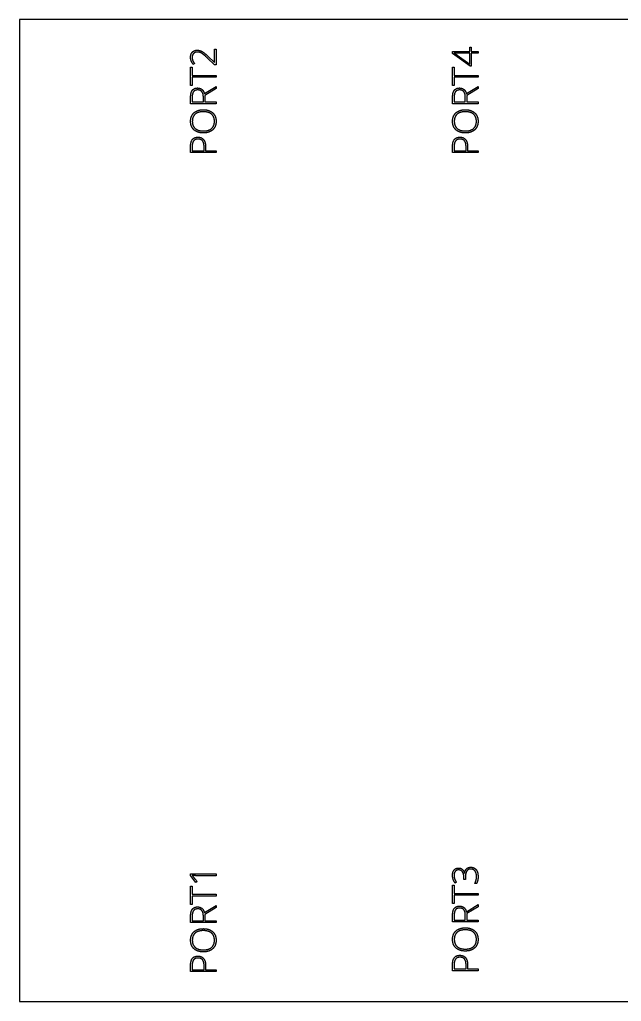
# Model space of a CAD drawing. Header units: millimetres. Extents: x -73.5 to 0, y -57.5 to 2.5.
# Drawn here: x -73.5 to -36.7, y -57.5 to 2.5 of the extents above; entities that cross this region are included whole.
import ezdxf

# ---------------------------------------------------------------- set-up
doc = ezdxf.new("R2010")
doc.units = ezdxf.units.MM
for name, color, linetype in [('Shape2DView', 7, 'CONTINUOUS'), ('Shape2DView015', 7, 'CONTINUOUS'), ('Shape2DView016', 7, 'CONTINUOUS'), ('Shape2DView017', 7, 'CONTINUOUS'), ('Shape2DView018', 7, 'CONTINUOUS')]:
    doc.layers.add(name, color=color, linetype=linetype)

msp = doc.modelspace()

# ---------------------------------------------------------------- linework, layer by layer
at = {"layer": 'Shape2DView'}
for p, q in [((0, 2.5), (-73.5, 2.5)), ((-73.5, 2.5), (-73.5, -57.5)), ((-73.5, -57.5), (0, -57.5))]:
    msp.add_line(p, q, dxfattribs=at)
at = {"layer": 'Shape2DView015'}
for p, q in [((-61.6033, 0.70145), (-61.5, 0.70145)), ((-61.6033, -0.12609), (-61.6033, 0.70145)), ((-61.5, 0.70145), (-61.5, -0.26879)), ((-61.5947, -0.26879), (-62.0206, 0.14211)), ((-62.012, 0.27047), (-61.6076, -0.12609)), ((-63.0604, -0.3993), (-62.9572, -0.3993)), ((-63.0604, -1.52515), (-63.0604, -0.3993)), ((-62.9572, -0.3993), (-62.9572, -0.90701)), ((-62.8202, -0.17556), (-62.8948, -0.23293)), ((-61.6076, -0.12609), (-61.6033, -0.12609)), ((-61.5, -0.26879), (-61.5947, -0.26879)), ((-62.9572, -0.90701), (-61.5, -0.90701)), ((-62.9572, -1.01744), (-62.9572, -1.52515)), ((-61.5, -1.01744), (-62.9572, -1.01744)), ((-61.5, -0.90701), (-61.5, -1.01744)), ((-62.9572, -1.52515), (-63.0604, -1.52515)), ((-62.2164, -2.0221), (-61.5, -1.58611)), ((-61.5, -1.71734), (-62.1856, -2.13182)), ((-61.5, -1.58611), (-61.5, -1.71734)), ((-63.0604, -2.64025), (-63.0604, -2.25947)), ((-62.9615, -2.26449), (-62.9615, -2.53053)), ((-62.2802, -2.53053), (-62.2802, -2.22361)), ((-62.1856, -2.13182), (-62.1856, -2.53053)), ((-61.5, -2.64025), (-63.0604, -2.64025)), ((-62.9615, -2.53053), (-62.2802, -2.53053)), ((-62.1856, -2.53053), (-61.5, -2.53053)), ((-61.5, -2.53053), (-61.5, -2.64025)), ((-63.0604, -5.6277), (-63.0604, -5.24405)), ((-62.9615, -5.25839), (-62.9615, -5.51798)), ((-62.2343, -5.51798), (-62.2343, -5.30285)), ((-62.1397, -5.2756), (-62.1397, -5.51798)), ((-61.5, -5.6277), (-63.0604, -5.6277)), ((-62.9615, -5.51798), (-62.2343, -5.51798)), ((-62.1397, -5.51798), (-61.5, -5.51798)), ((-61.5, -5.51798), (-61.5, -5.6277))]:
    msp.add_line(p, q, dxfattribs=at)
for points in [[(-62.9529, 0.51572), (-62.846, 0.63189), (-62.6581, 0.63189)], [(-62.6581, 0.63189), (-62.5054, 0.63189), (-62.3627, 0.55373)], [(-63.0604, 0.19733), (-63.0604, 0.39955), (-62.9529, 0.51572)], [(-62.8948, -0.23293), (-63.0604, -0.03932), (-63.0604, 0.19733)], [(-62.8776, 0.42967), (-62.9636, 0.3386), (-62.9636, 0.19446)], [(-62.9636, 0.19446), (-62.9636, 0.00084), (-62.8202, -0.17556)], [(-62.6538, 0.52074), (-62.7915, 0.52074), (-62.8776, 0.42967)], [(-62.4738, 0.48775), (-62.5599, 0.52074), (-62.6538, 0.52074)], [(-62.2931, 0.38521), (-62.3878, 0.45549), (-62.4738, 0.48775)], [(-62.3627, 0.55373), (-62.2207, 0.47628), (-62.012, 0.27047)], [(-62.0206, 0.14211), (-62.1992, 0.31565), (-62.2931, 0.38521)], [(-62.9536, -1.8206), (-62.8474, -1.6779), (-62.633, -1.6779)], [(-62.6244, -1.79622), (-62.8008, -1.79622), (-62.8811, -1.90665)], [(-62.633, -1.6779), (-62.4774, -1.6779), (-62.3698, -1.76323)], [(-62.367, -1.9088), (-62.4545, -1.79622), (-62.6244, -1.79622)], [(-62.3698, -1.76323), (-62.263, -1.84857), (-62.2164, -2.0221)], [(-63.0604, -2.25947), (-63.0604, -1.96259), (-62.9536, -1.8206)], [(-62.8811, -1.90665), (-62.9615, -2.01637), (-62.9615, -2.26449)], [(-62.2802, -2.22361), (-62.2802, -2.02067), (-62.367, -1.9088)], [(-63.0604, -3.71447), (-63.0604, -3.38245), (-62.851, -3.19457)], [(-62.78, -3.27775), (-62.9536, -3.42906), (-62.9536, -3.71447)], [(-62.851, -3.19457), (-62.6423, -3.00669), (-62.2809, -3.00669)], [(-62.2802, -3.12573), (-62.6065, -3.12573), (-62.78, -3.27775)], [(-62.2809, -3.00669), (-61.9202, -3.00669), (-61.7101, -3.196)], [(-61.7782, -3.27775), (-61.9539, -3.12573), (-62.2802, -3.12573)], [(-61.6033, -3.71662), (-61.6033, -3.42906), (-61.7782, -3.27775)], [(-61.7101, -3.196), (-61.5, -3.3846), (-61.5, -3.71662)], [(-62.8525, -4.23508), (-63.0604, -4.04433), (-63.0604, -3.71447)], [(-62.9536, -3.71447), (-62.9536, -3.99844), (-62.7779, -4.15262)], [(-62.7779, -4.15262), (-62.6029, -4.30608), (-62.2802, -4.30608)], [(-62.2802, -4.30608), (-61.9568, -4.30608), (-61.7797, -4.15405)], [(-61.7797, -4.15405), (-61.6033, -4.00131), (-61.6033, -3.71662)], [(-61.5, -3.71662), (-61.5, -4.0472), (-61.7101, -4.23652)], [(-63.0604, -5.24405), (-63.0604, -4.68399), (-62.6094, -4.68399)], [(-62.2831, -4.42512), (-62.6445, -4.42512), (-62.8525, -4.23508)], [(-62.6094, -4.68399), (-62.382, -4.68399), (-62.2608, -4.83888)], [(-61.7101, -4.23652), (-61.9202, -4.42512), (-62.2831, -4.42512)], [(-62.874, -4.91418), (-62.9615, -5.02533), (-62.9615, -5.25839)], [(-62.6051, -4.80231), (-62.7865, -4.80231), (-62.874, -4.91418)], [(-62.3218, -4.92063), (-62.4093, -4.80231), (-62.6051, -4.80231)], [(-62.2343, -5.30285), (-62.2343, -5.03824), (-62.3218, -4.92063)], [(-62.2608, -4.83888), (-62.1397, -4.99306), (-62.1397, -5.2756)]]:
    msp.add_open_spline(points, degree=2, dxfattribs=at)
at = {"layer": 'Shape2DView016'}
for p, q in [((-63.0604, -49.7143), (-61.5, -49.7143)), ((-63.0604, -49.8068), (-63.0604, -49.7143)), ((-61.5, -49.7143), (-61.5, -49.8197)), ((-62.7435, -50.2335), (-63.0604, -49.8068)), ((-62.6674, -50.1725), (-62.7435, -50.2335)), ((-61.5, -49.8197), (-62.6359, -49.8197)), ((-63.0604, -50.4493), (-62.9572, -50.4493)), ((-63.0604, -51.5752), (-63.0604, -50.4493)), ((-62.9572, -50.4493), (-62.9572, -50.957)), ((-62.9572, -50.957), (-61.5, -50.957)), ((-61.5, -50.957), (-61.5, -51.0674)), ((-62.9572, -51.5752), (-63.0604, -51.5752)), ((-62.9572, -51.0674), (-62.9572, -51.5752)), ((-61.5, -51.0674), (-62.9572, -51.0674)), ((-62.2164, -52.0721), (-61.5, -51.6361)), ((-61.5, -51.7673), (-62.1856, -52.1818)), ((-62.1856, -52.1818), (-62.1856, -52.5805)), ((-61.5, -51.6361), (-61.5, -51.7673)), ((-63.0604, -52.6902), (-63.0604, -52.3095)), ((-61.5, -52.6902), (-63.0604, -52.6902)), ((-62.9615, -52.3145), (-62.9615, -52.5805)), ((-62.9615, -52.5805), (-62.2802, -52.5805)), ((-62.2802, -52.5805), (-62.2802, -52.2736)), ((-62.1856, -52.5805), (-61.5, -52.5805)), ((-61.5, -52.5805), (-61.5, -52.6902)), ((-63.0604, -55.6777), (-63.0604, -55.294)), ((-61.5, -55.6777), (-63.0604, -55.6777)), ((-62.9615, -55.3084), (-62.9615, -55.568)), ((-62.9615, -55.568), (-62.2343, -55.568)), ((-62.2343, -55.568), (-62.2343, -55.3529)), ((-62.1397, -55.3256), (-62.1397, -55.568)), ((-62.1397, -55.568), (-61.5, -55.568)), ((-61.5, -55.568), (-61.5, -55.6777))]:
    msp.add_line(p, q, dxfattribs=at)
for points, degree in [([(-62.9572, -49.8068), (-62.9263, -49.8398)], 1), ([(-62.6359, -49.8197), (-62.7908, -49.8197), (-62.9572, -49.8068)], 2), ([(-62.9263, -49.8398), (-62.9113, -49.857), (-62.6674, -50.1725)], 2), ([(-63.0604, -52.3095), (-63.0604, -52.0126), (-62.9536, -51.8706)], 2), ([(-62.8811, -51.9567), (-62.9615, -52.0664), (-62.9615, -52.3145)], 2), ([(-62.9536, -51.8706), (-62.8474, -51.7279), (-62.633, -51.7279)], 2), ([(-62.6244, -51.8462), (-62.8008, -51.8462), (-62.8811, -51.9567)], 2), ([(-62.633, -51.7279), (-62.4774, -51.7279), (-62.3698, -51.8132)], 2), ([(-62.367, -51.9588), (-62.4545, -51.8462), (-62.6244, -51.8462)], 2), ([(-62.3698, -51.8132), (-62.263, -51.8986), (-62.2164, -52.0721)], 2), ([(-62.2802, -52.2736), (-62.2802, -52.0707), (-62.367, -51.9588)], 2), ([(-63.0604, -53.7645), (-63.0604, -53.4324), (-62.851, -53.2446)], 2), ([(-62.78, -53.3278), (-62.9536, -53.4791), (-62.9536, -53.7645)], 2), ([(-62.851, -53.2446), (-62.6423, -53.0567), (-62.2809, -53.0567)], 2), ([(-62.2802, -53.1757), (-62.6065, -53.1757), (-62.78, -53.3278)], 2), ([(-62.2809, -53.0567), (-61.9202, -53.0567), (-61.7101, -53.246)], 2), ([(-61.7782, -53.3278), (-61.9539, -53.1757), (-62.2802, -53.1757)], 2), ([(-61.6033, -53.7666), (-61.6033, -53.4791), (-61.7782, -53.3278)], 2), ([(-61.7101, -53.246), (-61.5, -53.4346), (-61.5, -53.7666)], 2), ([(-62.8525, -54.2851), (-63.0604, -54.0943), (-63.0604, -53.7645)], 2), ([(-62.9536, -53.7645), (-62.9536, -54.0484), (-62.7779, -54.2026)], 2), ([(-61.7797, -54.2041), (-61.6033, -54.0513), (-61.6033, -53.7666)], 2), ([(-61.5, -53.7666), (-61.5, -54.0972), (-61.7101, -54.2865)], 2), ([(-62.2831, -54.4751), (-62.6445, -54.4751), (-62.8525, -54.2851)], 2), ([(-62.7779, -54.2026), (-62.6029, -54.3561), (-62.2802, -54.3561)], 2), ([(-61.7101, -54.2865), (-61.9202, -54.4751), (-62.2831, -54.4751)], 2), ([(-62.2802, -54.3561), (-61.9568, -54.3561), (-61.7797, -54.2041)], 2), ([(-63.0604, -55.294), (-63.0604, -54.734), (-62.6094, -54.734)], 2), ([(-62.874, -54.9642), (-62.9615, -55.0753), (-62.9615, -55.3084)], 2), ([(-62.6051, -54.8523), (-62.7865, -54.8523), (-62.874, -54.9642)], 2), ([(-62.6094, -54.734), (-62.382, -54.734), (-62.2608, -54.8889)], 2), ([(-62.3218, -54.9706), (-62.4093, -54.8523), (-62.6051, -54.8523)], 2), ([(-62.2343, -55.3529), (-62.2343, -55.0882), (-62.3218, -54.9706)], 2), ([(-62.2608, -54.8889), (-62.1397, -55.0431), (-62.1397, -55.3256)], 2)]:
    msp.add_open_spline(points, degree=degree, dxfattribs=at)
at = {"layer": 'Shape2DView017'}
for p, q in [((-46.0056, 0.82121), (-45.9131, 0.82121)), ((-46.0056, 0.55373), (-46.0056, 0.82121)), ((-45.9131, 0.82121), (-45.9131, 0.55373)), ((-47.0604, 0.55373), (-46.0056, 0.55373)), ((-47.0604, 0.42322), (-47.0604, 0.55373)), ((-45.9855, -0.34265), (-47.0604, 0.42322)), ((-46.9679, 0.46768), (-46.9679, 0.45907)), ((-46.7721, 0.32928), (-46.0056, -0.21501)), ((-46.0056, 0.45262), (-46.4401, 0.45262)), ((-46.0056, -0.21501), (-46.0056, 0.45262)), ((-45.9131, 0.55373), (-45.5, 0.55373)), ((-45.9131, 0.45262), (-45.9131, -0.34265)), ((-45.5, 0.45262), (-45.9131, 0.45262)), ((-45.5, 0.55373), (-45.5, 0.45262)), ((-47.0604, -0.3993), (-46.9572, -0.3993)), ((-47.0604, -1.52515), (-47.0604, -0.3993)), ((-46.9572, -0.3993), (-46.9572, -0.90701)), ((-45.9131, -0.34265), (-45.9855, -0.34265)), ((-46.9572, -0.90701), (-45.5, -0.90701)), ((-46.9572, -1.01744), (-46.9572, -1.52515)), ((-45.5, -1.01744), (-46.9572, -1.01744)), ((-45.5, -0.90701), (-45.5, -1.01744)), ((-46.9572, -1.52515), (-47.0604, -1.52515)), ((-46.2164, -2.0221), (-45.5, -1.58611)), ((-45.5, -1.71734), (-46.1856, -2.13182)), ((-45.5, -1.58611), (-45.5, -1.71734)), ((-47.0604, -2.64025), (-47.0604, -2.25947)), ((-46.9615, -2.26449), (-46.9615, -2.53053)), ((-46.2802, -2.53053), (-46.2802, -2.22361)), ((-46.1856, -2.13182), (-46.1856, -2.53053)), ((-45.5, -2.64025), (-47.0604, -2.64025)), ((-46.9615, -2.53053), (-46.2802, -2.53053)), ((-46.1856, -2.53053), (-45.5, -2.53053)), ((-45.5, -2.53053), (-45.5, -2.64025)), ((-47.0604, -5.6277), (-47.0604, -5.24405)), ((-46.9615, -5.25839), (-46.9615, -5.51798)), ((-46.2343, -5.51798), (-46.2343, -5.30285)), ((-46.1397, -5.2756), (-46.1397, -5.51798)), ((-45.5, -5.6277), (-47.0604, -5.6277)), ((-46.9615, -5.51798), (-46.2343, -5.51798)), ((-46.1397, -5.51798), (-45.5, -5.51798)), ((-45.5, -5.51798), (-45.5, -5.6277))]:
    msp.add_line(p, q, dxfattribs=at)
for points in [[(-46.4401, 0.45262), (-46.7549, 0.45262), (-46.9679, 0.46768)], [(-46.9679, 0.45907), (-46.9292, 0.43756), (-46.7721, 0.32928)], [(-46.9536, -1.8206), (-46.8474, -1.6779), (-46.633, -1.6779)], [(-46.6244, -1.79622), (-46.8008, -1.79622), (-46.8811, -1.90665)], [(-46.633, -1.6779), (-46.4774, -1.6779), (-46.3698, -1.76323)], [(-46.367, -1.9088), (-46.4545, -1.79622), (-46.6244, -1.79622)], [(-46.3698, -1.76323), (-46.263, -1.84857), (-46.2164, -2.0221)], [(-47.0604, -2.25947), (-47.0604, -1.96259), (-46.9536, -1.8206)], [(-46.8811, -1.90665), (-46.9615, -2.01637), (-46.9615, -2.26449)], [(-46.2802, -2.22361), (-46.2802, -2.02067), (-46.367, -1.9088)], [(-47.0604, -3.71447), (-47.0604, -3.38245), (-46.851, -3.19457)], [(-46.78, -3.27775), (-46.9536, -3.42906), (-46.9536, -3.71447)], [(-46.851, -3.19457), (-46.6423, -3.00669), (-46.2809, -3.00669)], [(-46.2802, -3.12573), (-46.6065, -3.12573), (-46.78, -3.27775)], [(-46.2809, -3.00669), (-45.9202, -3.00669), (-45.7101, -3.196)], [(-45.7782, -3.27775), (-45.9539, -3.12573), (-46.2802, -3.12573)], [(-45.6033, -3.71662), (-45.6033, -3.42906), (-45.7782, -3.27775)], [(-45.7101, -3.196), (-45.5, -3.3846), (-45.5, -3.71662)], [(-46.8525, -4.23508), (-47.0604, -4.04433), (-47.0604, -3.71447)], [(-46.9536, -3.71447), (-46.9536, -3.99844), (-46.7779, -4.15262)], [(-46.7779, -4.15262), (-46.6029, -4.30608), (-46.2802, -4.30608)], [(-46.2802, -4.30608), (-45.9568, -4.30608), (-45.7797, -4.15405)], [(-45.7797, -4.15405), (-45.6033, -4.00131), (-45.6033, -3.71662)], [(-45.5, -3.71662), (-45.5, -4.0472), (-45.7101, -4.23652)], [(-47.0604, -5.24405), (-47.0604, -4.68399), (-46.6094, -4.68399)], [(-46.2831, -4.42512), (-46.6445, -4.42512), (-46.8525, -4.23508)], [(-46.6094, -4.68399), (-46.382, -4.68399), (-46.2608, -4.83888)], [(-45.7101, -4.23652), (-45.9202, -4.42512), (-46.2831, -4.42512)], [(-46.874, -4.91418), (-46.9615, -5.02533), (-46.9615, -5.25839)], [(-46.6051, -4.80231), (-46.7865, -4.80231), (-46.874, -4.91418)], [(-46.3218, -4.92063), (-46.4093, -4.80231), (-46.6051, -4.80231)], [(-46.2343, -5.30285), (-46.2343, -5.03824), (-46.3218, -4.92063)], [(-46.2608, -4.83888), (-46.1397, -4.99306), (-46.1397, -5.2756)]]:
    msp.add_open_spline(points, degree=2, dxfattribs=at)
at = {"layer": 'Shape2DView018'}
for p, q in [((-46.3318, -49.6843), (-46.3254, -49.6843)), ((-47.0604, -50.3993), (-46.9572, -50.3993)), ((-47.0604, -51.5252), (-47.0604, -50.3993)), ((-46.9572, -50.3993), (-46.9572, -50.907)), ((-46.8223, -50.2207), (-46.8948, -50.2724)), ((-46.372, -50.0522), (-46.372, -49.883)), ((-46.2687, -50.0522), (-46.372, -50.0522)), ((-46.2687, -49.8851), (-46.2687, -50.0522)), ((-45.5896, -50.2889), (-45.6958, -50.2889)), ((-46.9572, -50.907), (-45.5, -50.907)), ((-45.5, -50.907), (-45.5, -51.0174)), ((-46.9572, -51.5252), (-47.0604, -51.5252)), ((-46.9572, -51.0174), (-46.9572, -51.5252)), ((-45.5, -51.0174), (-46.9572, -51.0174)), ((-46.2164, -52.0221), (-45.5, -51.5861)), ((-45.5, -51.5861), (-45.5, -51.7173)), ((-45.5, -51.7173), (-46.1856, -52.1318)), ((-46.1856, -52.1318), (-46.1856, -52.5305)), ((-47.0604, -52.6402), (-47.0604, -52.2595)), ((-45.5, -52.6402), (-47.0604, -52.6402)), ((-46.9615, -52.2645), (-46.9615, -52.5305)), ((-46.9615, -52.5305), (-46.2802, -52.5305)), ((-46.2802, -52.5305), (-46.2802, -52.2236)), ((-46.1856, -52.5305), (-45.5, -52.5305)), ((-45.5, -52.5305), (-45.5, -52.6402)), ((-47.0604, -55.6277), (-47.0604, -55.244)), ((-45.5, -55.6277), (-47.0604, -55.6277)), ((-46.9615, -55.2584), (-46.9615, -55.518)), ((-46.9615, -55.518), (-46.2343, -55.518)), ((-46.2343, -55.518), (-46.2343, -55.3029)), ((-46.1397, -55.2756), (-46.1397, -55.518)), ((-46.1397, -55.518), (-45.5, -55.518)), ((-45.5, -55.518), (-45.5, -55.6277))]:
    msp.add_line(p, q, dxfattribs=at)
for points in [[(-47.0604, -49.7977), (-47.0604, -49.584), (-46.9629, -49.4678)], [(-47.016, -50.0551), (-47.0604, -49.9282), (-47.0604, -49.7977)], [(-46.8933, -49.5581), (-46.9679, -49.6492), (-46.9679, -49.7969)], [(-46.9679, -49.7969), (-46.9679, -49.9124), (-46.9349, -50.0078)], [(-46.9629, -49.4678), (-46.8654, -49.3509), (-46.6875, -49.3509)], [(-46.6961, -49.4663), (-46.8195, -49.4663), (-46.8933, -49.5581)], [(-46.4595, -49.5789), (-46.547, -49.4663), (-46.6961, -49.4663)], [(-46.6875, -49.3509), (-46.5484, -49.3509), (-46.453, -49.4413)], [(-46.372, -49.883), (-46.372, -49.6915), (-46.4595, -49.5789)], [(-46.453, -49.4413), (-46.3584, -49.5316), (-46.3318, -49.6843)], [(-46.3254, -49.6843), (-46.3024, -49.4979), (-46.2078, -49.4004)], [(-46.187, -49.533), (-46.2687, -49.6528), (-46.2687, -49.8851)], [(-46.2078, -49.4004), (-46.1131, -49.3029), (-45.9525, -49.3029)], [(-45.9532, -49.4126), (-46.1052, -49.4126), (-46.187, -49.533)], [(-45.6886, -49.5302), (-45.7825, -49.4126), (-45.9532, -49.4126)], [(-45.9525, -49.3029), (-45.7366, -49.3029), (-45.6183, -49.4506)], [(-45.5947, -49.8816), (-45.5947, -49.6478), (-45.6886, -49.5302)], [(-45.6183, -49.4506), (-45.5, -49.5983), (-45.5, -49.8765)], [(-46.8948, -50.2724), (-46.9715, -50.182), (-47.016, -50.0551)], [(-46.9349, -50.0078), (-46.9019, -50.1024), (-46.8223, -50.2207)], [(-45.6958, -50.2889), (-45.6484, -50.1999), (-45.6212, -50.0895)], [(-45.6212, -50.0895), (-45.5947, -49.9791), (-45.5947, -49.8816)], [(-45.5, -49.8765), (-45.5, -50.1132), (-45.5896, -50.2889)], [(-47.0604, -52.2595), (-47.0604, -51.9626), (-46.9536, -51.8206)], [(-46.8811, -51.9067), (-46.9615, -52.0164), (-46.9615, -52.2645)], [(-46.9536, -51.8206), (-46.8474, -51.6779), (-46.633, -51.6779)], [(-46.6244, -51.7962), (-46.8008, -51.7962), (-46.8811, -51.9067)], [(-46.633, -51.6779), (-46.4774, -51.6779), (-46.3698, -51.7632)], [(-46.367, -51.9088), (-46.4545, -51.7962), (-46.6244, -51.7962)], [(-46.3698, -51.7632), (-46.263, -51.8486), (-46.2164, -52.0221)], [(-46.2802, -52.2236), (-46.2802, -52.0207), (-46.367, -51.9088)], [(-47.0604, -53.7145), (-47.0604, -53.3824), (-46.851, -53.1946)], [(-46.78, -53.2778), (-46.9536, -53.4291), (-46.9536, -53.7145)], [(-46.851, -53.1946), (-46.6423, -53.0067), (-46.2809, -53.0067)], [(-46.2802, -53.1257), (-46.6065, -53.1257), (-46.78, -53.2778)], [(-46.2809, -53.0067), (-45.9202, -53.0067), (-45.7101, -53.196)], [(-45.7782, -53.2778), (-45.9539, -53.1257), (-46.2802, -53.1257)], [(-45.6033, -53.7166), (-45.6033, -53.4291), (-45.7782, -53.2778)], [(-45.7101, -53.196), (-45.5, -53.3846), (-45.5, -53.7166)], [(-46.8525, -54.2351), (-47.0604, -54.0443), (-47.0604, -53.7145)], [(-46.9536, -53.7145), (-46.9536, -53.9984), (-46.7779, -54.1526)], [(-45.7797, -54.1541), (-45.6033, -54.0013), (-45.6033, -53.7166)], [(-45.5, -53.7166), (-45.5, -54.0472), (-45.7101, -54.2365)], [(-46.2831, -54.4251), (-46.6445, -54.4251), (-46.8525, -54.2351)], [(-46.7779, -54.1526), (-46.6029, -54.3061), (-46.2802, -54.3061)], [(-45.7101, -54.2365), (-45.9202, -54.4251), (-46.2831, -54.4251)], [(-46.2802, -54.3061), (-45.9568, -54.3061), (-45.7797, -54.1541)], [(-47.0604, -55.244), (-47.0604, -54.684), (-46.6094, -54.684)], [(-46.874, -54.9142), (-46.9615, -55.0253), (-46.9615, -55.2584)], [(-46.6051, -54.8023), (-46.7865, -54.8023), (-46.874, -54.9142)], [(-46.6094, -54.684), (-46.382, -54.684), (-46.2608, -54.8389)], [(-46.3218, -54.9206), (-46.4093, -54.8023), (-46.6051, -54.8023)], [(-46.2343, -55.3029), (-46.2343, -55.0382), (-46.3218, -54.9206)], [(-46.2608, -54.8389), (-46.1397, -54.9931), (-46.1397, -55.2756)]]:
    msp.add_open_spline(points, degree=2, dxfattribs=at)

doc.saveas('drawing.dxf')
